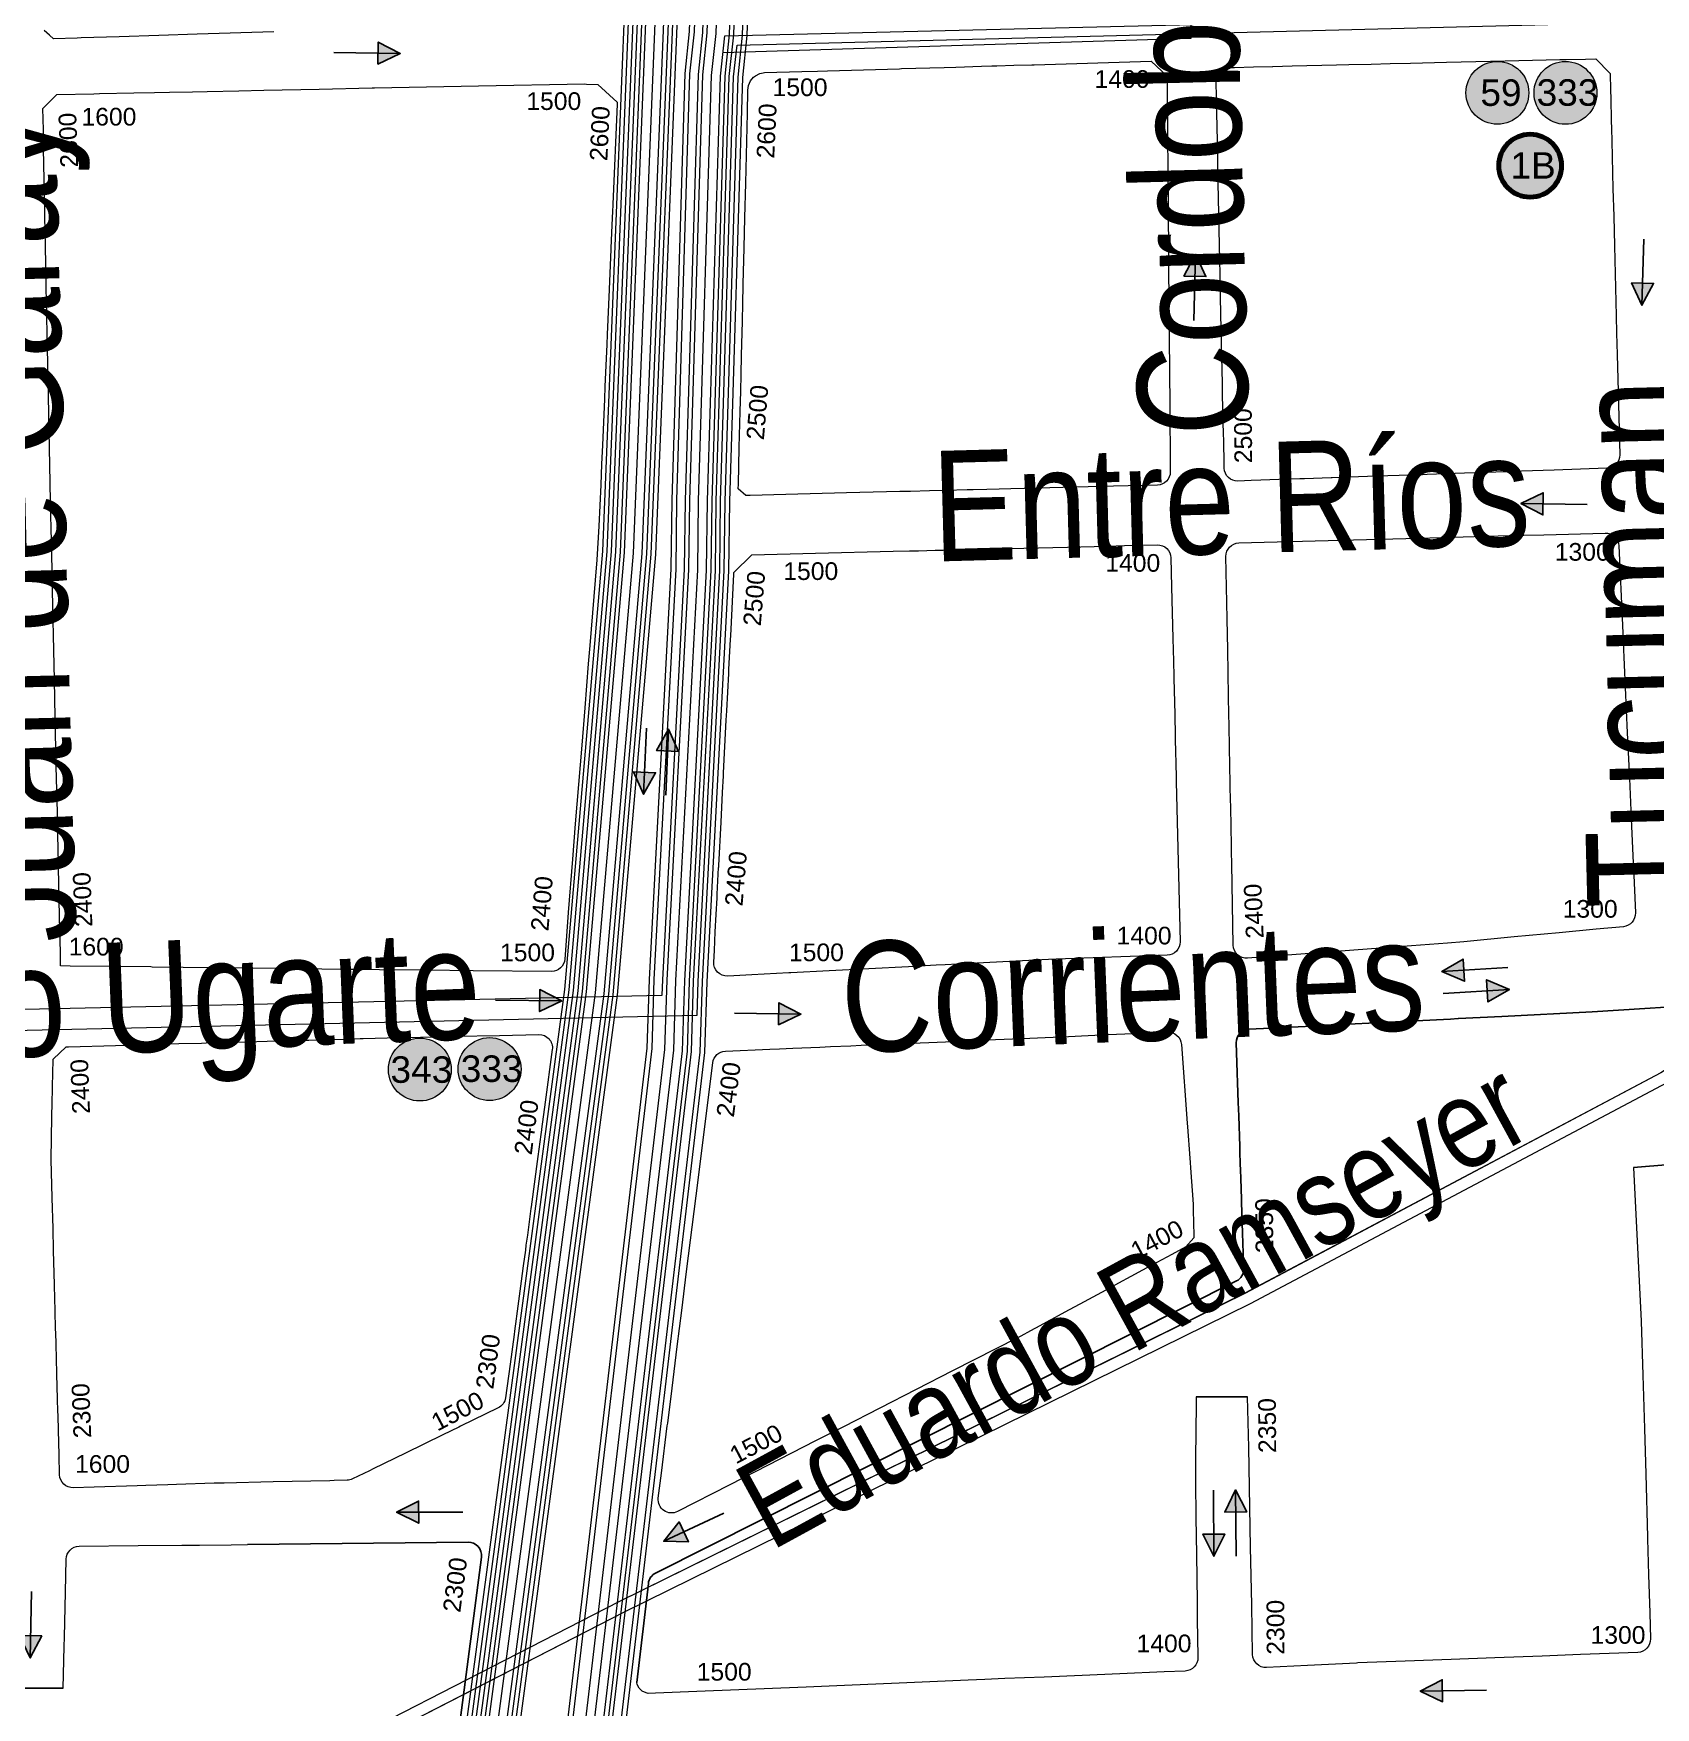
# Model space of a CAD drawing. Header units: millimetres. Extents: x 11558 to 23675, y 49449 to 61482.
# Drawn here: x 19668.2 to 20035.2, y 56258.7 to 56637.5 of the extents above; entities that cross this region are included whole.
import ezdxf

# ---------------------------------------------------------------- set-up
doc = ezdxf.new("R2010")
doc.units = ezdxf.units.MM
for name, color, linetype in [('0. plano base - nombres calles', 22, 'Continuous'), ('0. Plano Base - PLANO', 254, 'Continuous'), ('0. Plano base - sentido calles', 253, 'Continuous'), ('0. vias del tren', 252, 'VÍAS'), ('7. puesta en valor CC la lucila', 212, 'Continuous'), ('Linea 343 IDA', 55, 'Continuous'), ('Linea 343 REGRESO', 125, 'Continuous'), ('numeración', 7, 'Continuous')]:
    doc.layers.add(name, color=color, linetype=linetype)
for name, color, linetype, true_color in [('Linea 152 IDA', 7, 'Continuous', 0x070721), ('Linea 152 REGRESO', 7, 'Continuous', 0xff0a0a), ('Linea 175', 7, 'Continuous', 0x1090da), ('Linea 19 Estación Carapachay', 7, 'Continuous', 0xa80000), ('Linea 19 Plaza Miserere', 7, 'Continuous', 0x575757), ('Linea 203 IDA', 7, 'Continuous', 0xc2c200), ('Linea 203 REGRESO', 7, 'Continuous', 0x9e7700), ('Linea 21 IDA Ramal G', 7, 'Continuous', 0x001861), ('Linea 21 REGRO Ramal G', 7, 'Continuous', 0x0a47ff), ('Linea 314 IDA', 7, 'Continuous', 0x141414), ('Linea 314 REGRESO', 7, 'Continuous', 0xe00000), ('Linea 365 IDA', 7, 'Continuous', 0xdb6e00), ('Linea 365 REGRESO', 7, 'Continuous', 0xcc3300), ('Linea 59 Por Barrio Golf IDA', 7, 'Continuous', 0x007038), ('Linea 59 Por Barrio Golf VUELTA', 7, 'Continuous', 0xffd147), ('Linea 59 Por la Lucila IDA', 7, 'Continuous', 0x007038), ('Linea 60 Constitución-barramcas x Fleming IDA', 7, 'Continuous', 0x660000), ('Linea 60 Constitución-barrancas x Fleming VUELTA', 7, 'Continuous', 0xbcab76), ('Linea 707 - ex333', 7, 'Continuous', 0xad002b), ('Linea 707 - ex333 -', 7, 'Continuous', 0x616161), ('Linea 71 IDA', 7, 'Continuous', 0xff2424), ('Linea 71 REGRESO', 7, 'Continuous', 0x2e62ff)]:
    doc.layers.add(name, color=color, linetype=linetype, true_color=true_color)
doc.layers.get('7. puesta en valor CC la lucila').off()
doc.styles.get("Standard").update_dxf_attribs({"font": 'arial.ttf'})
doc.linetypes.add('VÍAS', pattern='A,0.15,[130,ltypeshp.shx,S=0.25,R=0,X=0,Y=0],0.15', length=0.3)

# ---------------------------------------------------------------- blocks, each defined once
blk = doc.blocks.new('MANZANAS')
at = {"layer": '0. Plano Base - PLANO', "color": 0, "linetype": 'VÍAS', "lineweight": 5, "ltscale": 4}
for points in [[(5639106.57, 6180782.08), (5639050.37, 6180665.87), (5638995.35, 6180553.22), (5638974.03, 6180508.44), (5638934.8, 6180437.64), (5638874.29, 6180350), (5638780.83, 6180222.78), (5638607.43, 6179978.68), (5638535.41, 6179877.43), (5638521.01, 6179852.54), (5638443.65, 6179752.06)], [(5639108.92, 6180780.86), (5639052.75, 6180664.71), (5638997.73, 6180552.07), (5638976.38, 6180507.23), (5638937.05, 6180436.25), (5638876.45, 6180348.47), (5638782.97, 6180221.24), (5638609.59, 6179977.14), (5638537.64, 6179876), (5638523.21, 6179851.07), (5638445.8, 6179750.53)]]:
    blk.add_lwpolyline(points, dxfattribs=at)
at = {"layer": '0. Plano Base - PLANO', "color": 0, "linetype": 'Continuous', "lineweight": 5}
for points in [[(5638790.8, 6180513.84), (5638788.18, 6180512.37, -0.418219), (5638784.07, 6180513.54), (5638783.3, 6180514.95), (5638781.45, 6180518.34), (5638779.98, 6180521.03), (5638779.44, 6180522.02), (5638775.95, 6180528.4), (5638774.89, 6180530.34), (5638769.04, 6180541.05), (5638765.52, 6180547.49), (5638765.03, 6180548.38), (5638764.44, 6180549.48), (5638761.53, 6180554.79), (5638753.11, 6180570.21), (5638750.24, 6180575.47), (5638748.53, 6180578.59), (5638747.11, 6180581.2), (5638745.49, 6180584.15), (5638742.15, 6180590.26), (5638743.26, 6180594.47), (5638744.37, 6180595.08), (5638748.08, 6180597.12), (5638751.88, 6180599.21), (5638751.91, 6180599.23), (5638755.76, 6180601.35), (5638764.59, 6180606.2), (5638767.02, 6180607.54), (5638771.47, 6180609.99), (5638775.18, 6180612.03), (5638779.27, 6180614.28), (5638786.39, 6180618.2), (5638798, 6180624.59), (5638808.83, 6180630.55), (5638809.3, 6180630.8), (5638810.13, 6180631.27), (5638813.91, 6180633.34), (5638815.98, 6180634.48), (5638816.37, 6180634.35), (5638819.91, 6180633.19), (5638820.37, 6180633.04), (5638822.2, 6180629.72), (5638823.12, 6180628.05), (5638825.53, 6180623.69), (5638826.44, 6180622.05), (5638827.75, 6180619.66), (5638833.01, 6180610.13), (5638835.99, 6180604.74), (5638839.24, 6180598.84), (5638846.88, 6180585.01), (5638848.78, 6180581.56), (5638851.13, 6180577.31), (5638853.82, 6180572.45), (5638862.08, 6180557.48, -0.411471), (5638860.93, 6180553.42), (5638850.52, 6180547.54), (5638844.1, 6180543.92), (5638843.07, 6180543.34), (5638832.83, 6180537.56), (5638825.52, 6180533.44), (5638824.54, 6180532.88), (5638822.25, 6180531.59), (5638815.46, 6180527.76), (5638806.76, 6180522.85), (5638806.57, 6180522.74), (5638801.33, 6180519.78), (5638800.4, 6180519.26), (5638798.62, 6180518.26), (5638798.21, 6180518.03), (5638796.23, 6180516.91), (5638792.72, 6180514.93)], [(5638691.74, 6180458.6), (5638690.87, 6180458.12), (5638688.71, 6180458.66), (5638688.21, 6180459.67), (5638684.59, 6180467.08), (5638682.2, 6180471.95), (5638681.01, 6180474.4), (5638678.99, 6180478.52), (5638677.31, 6180481.95), (5638675.44, 6180485.76), (5638672, 6180492.79), (5638670.23, 6180496.42), (5638668.45, 6180500.04), (5638668.32, 6180500.32), (5638664.7, 6180507.7), (5638661.72, 6180513.8), (5638658.29, 6180520.82), (5638651.33, 6180535.03), (5638651.13, 6180535.45), (5638649.24, 6180539.29), (5638649.03, 6180539.73), (5638648.66, 6180540.76), (5638648.58, 6180541.86), (5638648.81, 6180542.93), (5638649.04, 6180543.43), (5638649.68, 6180544.31), (5638650.27, 6180544.77), (5638650.54, 6180544.99), (5638657.95, 6180549.09), (5638661.01, 6180550.79), (5638663.02, 6180551.92), (5638677.26, 6180559.87), (5638677.64, 6180560.08), (5638686.04, 6180564.77), (5638688.38, 6180566.07), (5638693.44, 6180568.9), (5638695.46, 6180570.03), (5638695.92, 6180570.28), (5638696.46, 6180570.59), (5638699.84, 6180572.47), (5638703.39, 6180574.45), (5638703.81, 6180574.69), (5638726.94, 6180587.6), (5638731.71, 6180586.27), (5638737.81, 6180574.76), (5638741.85, 6180567.14), (5638744.9, 6180561.38), (5638745.65, 6180559.96), (5638745.99, 6180559.33), (5638750.4, 6180551.01), (5638752.55, 6180546.95), (5638755, 6180542.33), (5638759.25, 6180534.32), (5638759.41, 6180534.02), (5638762.98, 6180527.28), (5638763.71, 6180525.9), (5638765.86, 6180521.84), (5638766.58, 6180520.48), (5638767.31, 6180519.11), (5638767.81, 6180518.17), (5638769.01, 6180515.91), (5638770.65, 6180512.81), (5638773.63, 6180507.18, -0.409243), (5638772.43, 6180503.15), (5638763.73, 6180498.34), (5638753.69, 6180492.8), (5638746.03, 6180488.57), (5638743.41, 6180487.12), (5638741.11, 6180485.85), (5638738.64, 6180484.49), (5638735.97, 6180483.01), (5638734.72, 6180482.33), (5638730.62, 6180480.06), (5638727.31, 6180478.23), (5638723.53, 6180476.15), (5638722.07, 6180475.34), (5638721.65, 6180475.11), (5638721.39, 6180474.97), (5638710.83, 6180469.14), (5638698.82, 6180462.51)], [(5638835.67, 6180418.68), (5638826.88, 6180434.84), (5638825.56, 6180437.27), (5638825.33, 6180437.71), (5638824.92, 6180438.45), (5638820.75, 6180446.12), (5638819.87, 6180447.73), (5638818.58, 6180450.1), (5638815.83, 6180455.16), (5638814.7, 6180457.25), (5638814.38, 6180457.83), (5638811.84, 6180462.5), (5638810.74, 6180464.52), (5638808.75, 6180468.18), (5638803.7, 6180477.47), (5638800.43, 6180483.49), (5638798.61, 6180486.82), (5638793.64, 6180495.97, -0.411844), (5638794.82, 6180500.03), (5638817.53, 6180512.62), (5638830.45, 6180519.78), (5638843.56, 6180527.05), (5638851.25, 6180531.31), (5638855.2, 6180533.5), (5638867.36, 6180540.24, -0.408991), (5638871.41, 6180539.12), (5638880.42, 6180523.53), (5638882.33, 6180520.23), (5638887.46, 6180511.34), (5638892.6, 6180502.46), (5638897.8, 6180493.46), (5638903.23, 6180484.07), (5638907.36, 6180476.92), (5638907.9, 6180475.98), (5638913.02, 6180467.13, -0.399835), (5638912.05, 6180463.1), (5638906.86, 6180459.75), (5638899.78, 6180455.18), (5638891.17, 6180449.62), (5638881.58, 6180443.42), (5638878.41, 6180441.46), (5638871.5, 6180437.17), (5638839.89, 6180417.56, -0.43105)], [(5638604.33, 6180293.19), (5638602.41, 6180292.21), (5638601.6, 6180293.69), (5638600.9, 6180294.97), (5638598.56, 6180299.25), (5638593.66, 6180308.19), (5638589.45, 6180315.9), (5638588.47, 6180317.69), (5638586.05, 6180322.11), (5638584.13, 6180325.62), (5638583.32, 6180327.1), (5638583.14, 6180327.43), (5638582.24, 6180329.07), (5638575.4, 6180341.57), (5638571.31, 6180349.05), (5638560.02, 6180369.68), (5638559.62, 6180370.41), (5638557.58, 6180374.14), (5638554.88, 6180379.07), (5638551.99, 6180384.36), (5638549.91, 6180388.16), (5638542.36, 6180401.96), (5638535.28, 6180414.9), (5638533.74, 6180417.74), (5638530.02, 6180424.59), (5638529.01, 6180426.44), (5638524.02, 6180435.62), (5638523.94, 6180435.77), (5638522.93, 6180437.63), (5638518.51, 6180445.76), (5638517.12, 6180448.33), (5638513.73, 6180454.57), (5638512.34, 6180457.13), (5638512.22, 6180457.36), (5638512.2, 6180457.39), (5638511.72, 6180458.29), (5638509.41, 6180462.54), (5638510.72, 6180466.77), (5638518.08, 6180470.79), (5638519.24, 6180471.42), (5638526.01, 6180475.11), (5638530.14, 6180477.37), (5638533.11, 6180478.99), (5638537.68, 6180481.49), (5638540.6, 6180483.08), (5638546.91, 6180486.53), (5638551.87, 6180489.24), (5638562.84, 6180495.23), (5638573.36, 6180500.98), (5638573.81, 6180501.23), (5638594.48, 6180512.47), (5638615.63, 6180523.96), (5638616, 6180524.13), (5638618.32, 6180525.2), (5638624.06, 6180523.72), (5638624.25, 6180523.32), (5638633.79, 6180502.76), (5638633.88, 6180502.57), (5638634.47, 6180501.3), (5638635.8, 6180498.44), (5638637.99, 6180493.75), (5638638.09, 6180493.54), (5638641.97, 6180485.22), (5638646.28, 6180475.98), (5638647.23, 6180473.95), (5638651.26, 6180465.3), (5638652.47, 6180462.7), (5638656.86, 6180453.3), (5638658.69, 6180449.37), (5638660.67, 6180445.13), (5638664.61, 6180436.67), (5638667.66, 6180429.7), (5638669.46, 6180425.41), (5638675.22, 6180411.73), (5638676.82, 6180407.92), (5638680.69, 6180398.73), (5638684, 6180390.86), (5638690.92, 6180374.41), (5638694.02, 6180367.03), (5638698.72, 6180355.87), (5638702.11, 6180348.02), (5638702.91, 6180346.17, -0.39577), (5638701.52, 6180342.31), (5638685.74, 6180334.27), (5638676.22, 6180329.46), (5638666.82, 6180324.72), (5638663.15, 6180322.87), (5638660.35, 6180321.45), (5638655.16, 6180318.84), (5638645.86, 6180314.14), (5638636.42, 6180309.38), (5638633.64, 6180307.98), (5638627.18, 6180304.72), (5638620.92, 6180301.56), (5638620.64, 6180301.42), (5638614.4, 6180298.27)], [(5638823.46, 6180409.77), (5638801.55, 6180397.4), (5638800.06, 6180396.53), (5638786.03, 6180388.3), (5638782.28, 6180386.1), (5638779.89, 6180384.7), (5638778.11, 6180383.66), (5638772.73, 6180380.5), (5638757.18, 6180371.39), (5638749.69, 6180366.99), (5638749.3, 6180366.77), (5638742.11, 6180362.55), (5638737.37, 6180359.77, -0.444749), (5638733.12, 6180361.11), (5638732.04, 6180363.49), (5638730.27, 6180367.37), (5638728.66, 6180370.91), (5638727.09, 6180374.35), (5638726.96, 6180374.64), (5638726.75, 6180375.1), (5638725.5, 6180377.84), (5638724.25, 6180380.59), (5638724.21, 6180380.69), (5638724.13, 6180380.85), (5638724.07, 6180381), (5638719.97, 6180389.99), (5638717.21, 6180396.05), (5638715.65, 6180399.49), (5638715.34, 6180400.16), (5638710.41, 6180410.99), (5638709.53, 6180412.92), (5638706.04, 6180420.6), (5638705.65, 6180421.45), (5638705.07, 6180422.71), (5638702.85, 6180427.6), (5638702.5, 6180428.36), (5638696.69, 6180441.13), (5638696.56, 6180441.41), (5638698.3, 6180446.86), (5638710.93, 6180453.82), (5638726.29, 6180462.29), (5638729.51, 6180464.07), (5638729.83, 6180464.24), (5638731.29, 6180465.05), (5638734.65, 6180466.9), (5638736.2, 6180467.75), (5638737.08, 6180468.24), (5638737.18, 6180468.3), (5638742.97, 6180471.49), (5638747.2, 6180473.82), (5638748.85, 6180474.73), (5638749.52, 6180475.1), (5638752.21, 6180476.58), (5638760.82, 6180481.33), (5638768.75, 6180485.7), (5638772.17, 6180487.58), (5638778.66, 6180491.16, -0.414487), (5638782.74, 6180489.98), (5638782.76, 6180489.95), (5638785.91, 6180484.22), (5638791.55, 6180473.96), (5638794, 6180469.5), (5638795.68, 6180466.44), (5638795.9, 6180466.05), (5638799.8, 6180458.96), (5638799.92, 6180458.74), (5638804.35, 6180450.69), (5638804.72, 6180450.02), (5638807.13, 6180445.63), (5638824.62, 6180413.83, -0.410937)], [(5638744.74, 6180344.44), (5638753.47, 6180349.46), (5638755.39, 6180350.57), (5638757.98, 6180352.06), (5638763.27, 6180355.1), (5638765.36, 6180356.31), (5638769.39, 6180358.62), (5638771.42, 6180359.79), (5638779.74, 6180364.58), (5638787.92, 6180369.29), (5638796.03, 6180373.96), (5638804.52, 6180378.84), (5638812.1, 6180383.21), (5638819.82, 6180387.65), (5638831.54, 6180394.4, -0.405525), (5638835.59, 6180393.37), (5638844.96, 6180378.16), (5638845.42, 6180377.41), (5638849.12, 6180371.4), (5638849.65, 6180370.55), (5638850.3, 6180369.49), (5638854.58, 6180362.53), (5638855.27, 6180361.28), (5638858, 6180356.31), (5638858.25, 6180355.84), (5638857.59, 6180353.18), (5638855.56, 6180350.19), (5638853.41, 6180347.02), (5638851.32, 6180343.93), (5638849.64, 6180341.46), (5638847.87, 6180338.84), (5638846.68, 6180337.09), (5638842.91, 6180331.53), (5638840.14, 6180327.45), (5638838.19, 6180324.57), (5638837.93, 6180324.18), (5638836.54, 6180322.13), (5638835.16, 6180320.1), (5638833.78, 6180318.07), (5638833.3, 6180317.37), (5638823.73, 6180303.94), (5638807.63, 6180281.35), (5638803.52, 6180275.59), (5638796.42, 6180265.63), (5638790.86, 6180257.84), (5638783.15, 6180247.02, -0.601985), (5638777.9, 6180247.72), (5638775.93, 6180253.04), (5638772.19, 6180263.14), (5638771.98, 6180263.71), (5638769.18, 6180271.25), (5638765.89, 6180280.12), (5638763.05, 6180287.8), (5638759.94, 6180296.19), (5638753.97, 6180312.32), (5638743.42, 6180340.79, -0.365957)], [(5638709.83, 6180326.71), (5638713.91, 6180315.38), (5638715.98, 6180309.62), (5638716.05, 6180309.43), (5638716.41, 6180308.43), (5638718.11, 6180303.71), (5638721.99, 6180292.95), (5638722.12, 6180292.58), (5638724.18, 6180286.87), (5638724.96, 6180284.68), (5638725.35, 6180283.62), (5638726.56, 6180280.26), (5638727.75, 6180276.95), (5638728.14, 6180275.87), (5638730.45, 6180269.45), (5638730.67, 6180268.84), (5638731.6, 6180266.25), (5638731.86, 6180265.54), (5638734.15, 6180259.17), (5638736.76, 6180251.93, -0.250812), (5638736.35, 6180249.13), (5638730.69, 6180241.49), (5638730.47, 6180241.19), (5638728.08, 6180237.95), (5638722.48, 6180230.39), (5638717.61, 6180223.82), (5638717.05, 6180223.06), (5638714.54, 6180219.67, -0.108466), (5638713.57, 6180218.82), (5638711.03, 6180217.43), (5638710.12, 6180216.93), (5638698.92, 6180210.79), (5638689.19, 6180205.46), (5638688, 6180204.81), (5638687.22, 6180204.38), (5638679.75, 6180200.2), (5638678.06, 6180199.25), (5638673.68, 6180196.79), (5638672.01, 6180195.85), (5638663.52, 6180191.09), (5638659.38, 6180188.77, -0.415744), (5638655.29, 6180189.93), (5638653.09, 6180193.91), (5638650.39, 6180198.78), (5638648.8, 6180201.64), (5638648.28, 6180202.59), (5638647.02, 6180204.86), (5638645.51, 6180207.58), (5638644.31, 6180209.76), (5638643.91, 6180210.48), (5638642.82, 6180212.44), (5638640.69, 6180216.29), (5638639.11, 6180219.13), (5638635.77, 6180225.16), (5638634.67, 6180227.14), (5638634.43, 6180227.57), (5638630.68, 6180234.35), (5638628.25, 6180238.74), (5638624.89, 6180244.79), (5638620.7, 6180252.37), (5638616.37, 6180261.08), (5638616.26, 6180261.31), (5638615.1, 6180263.64), (5638611.89, 6180270.13), (5638610.8, 6180272.33), (5638610.6, 6180272.72), (5638611.95, 6180276.57), (5638612.4, 6180276.82), (5638621.71, 6180281.99), (5638624.51, 6180283.54), (5638624.91, 6180283.77), (5638631.57, 6180287.46), (5638632.58, 6180288.02), (5638634.23, 6180288.94), (5638638.7, 6180291.42), (5638639.66, 6180291.96), (5638647.6, 6180296.37), (5638657.82, 6180302.04), (5638658.85, 6180302.61), (5638659.95, 6180303.22), (5638667.39, 6180307.35), (5638670.1, 6180308.85), (5638670.74, 6180309.21), (5638675.44, 6180311.82), (5638679.52, 6180314.07), (5638684.59, 6180316.85), (5638684.62, 6180316.86), (5638688.7, 6180319.1), (5638688.81, 6180319.16), (5638697.78, 6180324.07), (5638705.56, 6180328.33, -0.460379)]]:
    blk.add_lwpolyline(points, format="xyb", close=True, dxfattribs=at)
blk.add_lwpolyline([(5638547.74, 6180501.98), (5638532.61, 6180493.5), (5638525.04, 6180489.26), (5638517.23, 6180484.89), (5638509.71, 6180480.67), (5638508.96, 6180480.26), (5638504.26, 6180477.63), (5638503.05, 6180477.94), (5638501.53, 6180478.33)], dxfattribs=at)
at = {"layer": '0. Plano Base - PLANO', "color": 0}
for points in [[(5638939.22, 6180457.51), (5638914.68, 6180442.72), (5638897, 6180432.38), (5638888.51, 6180427.42), (5638888.48, 6180427.4), (5638886.97, 6180426.51), (5638880.2, 6180422.55), (5638873.63, 6180418.71), (5638865.72, 6180414.08), (5638858.59, 6180409.91), (5638851.86, 6180405.97), (5638847.56, 6180403.45, 0.409115), (5638846.46, 6180399.4), (5638847.52, 6180397.51), (5638849.79, 6180393.46), (5638850.9, 6180391.49), (5638853.06, 6180387.65), (5638854.55, 6180385), (5638857.94, 6180378.95), (5638858.5, 6180377.97), (5638859.89, 6180375.49), (5638859.92, 6180375.43), (5638860.53, 6180374.34), (5638861.49, 6180372.64), (5638863.81, 6180368.52), (5638864.08, 6180368.03), (5638865.32, 6180365.82), (5638867.55, 6180361.87), (5638869.77, 6180357.91), (5638871.5, 6180354.83, -0.292328), (5638871.32, 6180351.6), (5638785.17, 6180232.38, 0.25238), (5638784.8, 6180229.56), (5638792.81, 6180208.48)], [(5638700.29, 6180195.55), (5638744.31, 6180219.02, -0.456047), (5638748.54, 6180217.4), (5638770.86, 6180156.13)]]:
    blk.add_lwpolyline(points, format="xyb", dxfattribs=at)
for points in [[(5638939.19, 6180415.81), (5638952.41, 6180424.13)], [(5638875.3, 6180324.14), (5638885.64, 6180329.51)], [(5638678.28, 6180147.47), (5638666.05, 6180141.12)]]:
    blk.add_lwpolyline(points, dxfattribs=at)
at = {"layer": '0. Plano Base - PLANO', "color": 0, "linetype": 'Continuous', "lineweight": 5}
for points in [[(5638939.19, 6180415.81), (5638956.8, 6180385.75), (5638962.72, 6180375.1), (5638968.62, 6180364.5), (5638973.63, 6180355.52), (5638980.53, 6180343.15), (5638980.76, 6180342.73), (5638984.74, 6180335.59), (5638988.92, 6180328.07, 0.000012), (5638988.92, 6180328.07), (5638991.77, 6180322.96, -0.411688), (5638990.63, 6180318.89), (5638979.39, 6180312.5), (5638971.81, 6180308.19), (5638962.51, 6180302.91), (5638953.9, 6180298.02), (5638944.88, 6180292.89), (5638935.51, 6180287.57), (5638935.28, 6180287.43), (5638925.72, 6180281.84), (5638917.68, 6180277.13, -0.423469), (5638913.53, 6180278.29), (5638908.2, 6180288.1), (5638906.57, 6180291.08), (5638901.91, 6180299.65), (5638891.15, 6180319.45), (5638885.64, 6180329.51)], [(5638875.3, 6180324.14), (5638879.56, 6180315.76), (5638880.92, 6180313.08), (5638881.6, 6180311.74), (5638882.08, 6180310.8), (5638882.97, 6180309.05), (5638883.61, 6180307.79), (5638885.49, 6180304.29), (5638885.56, 6180304.16), (5638886.28, 6180302.83), (5638886.37, 6180302.66), (5638887.41, 6180300.72), (5638887.87, 6180299.88), (5638891.83, 6180292.5), (5638896.91, 6180283.06), (5638898.76, 6180279.6), (5638902.79, 6180272.1), (5638902.87, 6180271.97, -0.405563), (5638901.72, 6180267.95), (5638897.58, 6180265.56), (5638888.91, 6180260.56), (5638881.53, 6180256.31), (5638874.03, 6180251.99), (5638866.32, 6180247.61), (5638862.38, 6180245.35), (5638859.12, 6180243.48), (5638851.6, 6180239.17), (5638844.03, 6180234.82), (5638836.34, 6180230.4), (5638827.28, 6180225.2), (5638805.84, 6180212.89), (5638797.73, 6180208.24), (5638796.24, 6180207.46), (5638795.78, 6180207.33), (5638794.82, 6180207.3), (5638793.9, 6180207.57), (5638793.1, 6180208.1), (5638792.81, 6180208.48)], [(5638678.28, 6180147.47), (5638674.11, 6180155.95), (5638673.18, 6180157.84), (5638668.67, 6180167.01), (5638665.39, 6180173.67, -0.404876), (5638666.68, 6180177.64), (5638678.44, 6180183.91), (5638687.16, 6180188.55), (5638687.23, 6180188.58), (5638690.67, 6180190.41), (5638696.99, 6180193.79), (5638700.29, 6180195.55)]]:
    blk.add_lwpolyline(points, format="xyb", dxfattribs=at)
blk = doc.blocks.new('59 ida')
at = {"layer": 'Linea 59 Por la Lucila IDA', "lineweight": 211, "true_color": 0xededed}
h = blk.add_hatch(color=7, dxfattribs=at)
h.dxf.hatch_style = 1
edge = h.paths.add_edge_path()
edge.add_arc((0, 0), 7.11, 0, 360)
at = {"layer": 'Linea 59 Por la Lucila IDA', "lineweight": 9}
blk.add_circle((0, 0), 7.11, dxfattribs=at)
at = {"layer": 'Linea 59 Por la Lucila IDA', "lineweight": 15, "insert": (-3.84, 3.05), "char_height": 6, "attachment_point": 1}
blk.add_mtext_dynamic_manual_height_columns('59', width=16.4579, gutter_width=12.5, heights=[0], dxfattribs=at)
blk = doc.blocks.new('343 vuelta')
at = {"layer": 'Linea 343 REGRESO', "lineweight": 211, "true_color": 0xededed}
h = blk.add_hatch(color=7, dxfattribs=at)
h.dxf.hatch_style = 1
edge = h.paths.add_edge_path()
edge.add_arc((0, 0), 7.11, 0, 360)
at = {"layer": 'Linea 343 REGRESO', "lineweight": 9}
blk.add_circle((0, 0), 7.11, dxfattribs=at)
at = {"layer": 'Linea 343 REGRESO', "lineweight": 211, "insert": (-6.65, 3), "char_height": 6, "attachment_point": 1}
blk.add_mtext_dynamic_manual_height_columns('343', width=15.8095, gutter_width=12.5, heights=[0], dxfattribs=at)
blk = doc.blocks.new('333')
at = {"layer": 'Linea 707 - ex333 -', "lineweight": 211, "true_color": 0xededed}
h = blk.add_hatch(color=7, dxfattribs=at)
h.dxf.hatch_style = 1
edge = h.paths.add_edge_path()
edge.add_arc((0, 0), 7.11, 0, 360)
at = {"layer": 'Linea 707 - ex333 -', "lineweight": 9}
blk.add_circle((0, 0), 7.11, dxfattribs=at)
at = {"layer": 'Linea 707 - ex333 -', "lineweight": 211, "insert": (-6.52, 3.09), "char_height": 6, "attachment_point": 1}
blk.add_mtext_dynamic_manual_height_columns('333', width=8.9102, gutter_width=12.5, heights=[0], dxfattribs=at)

msp = doc.modelspace()

# ---------------------------------------------------------------- hatches: boundary and pattern name
at = {"layer": '0. Plano base - sentido calles', "linetype": 'Continuous', "lineweight": 25, "ltscale": 2, "true_color": 0x1a1a1a}
h = msp.add_hatch(color=250, dxfattribs=at)
h.dxf.hatch_style = 1
h.paths.add_polyline_path([(19751.18, 56632.98), (19746.21, 56635.54), (19746.18, 56633.04)])
h.paths.add_polyline_path([(19751.18, 56632.98), (19746.18, 56633.04), (19746.14, 56630.54)])
h = msp.add_hatch(color=250, dxfattribs=at)
h.dxf.hatch_style = 1
h.paths.add_polyline_path([(19931.1, 56587.54), (19928.48, 56582.6), (19930.98, 56582.54)])
h.paths.add_polyline_path([(19931.1, 56587.54), (19930.98, 56582.54), (19933.48, 56582.48)])
h = msp.add_hatch(color=250, dxfattribs=at)
h.dxf.hatch_style = 1
h.paths.add_polyline_path([(20032.12, 56575.98), (20034.75, 56580.92), (20032.25, 56580.98)])
h.paths.add_polyline_path([(20032.12, 56575.98), (20032.25, 56580.98), (20029.75, 56581.04)])
h = msp.add_hatch(color=250, dxfattribs=at)
h.dxf.hatch_style = 1
h.paths.add_polyline_path([(20004.74, 56531.12), (20009.71, 56528.56), (20009.74, 56531.06)])
h.paths.add_polyline_path([(20004.74, 56531.12), (20009.74, 56531.06), (20009.78, 56533.56)])
h = msp.add_hatch(color=250, dxfattribs=at)
h.dxf.hatch_style = 1
h.paths.add_polyline_path([(19811.89, 56480.11), (19809.18, 56475.23), (19811.68, 56475.12)])
h.paths.add_polyline_path([(19811.89, 56480.11), (19811.68, 56475.12), (19814.17, 56475.01)])
h = msp.add_hatch(color=250, dxfattribs=at)
h.dxf.hatch_style = 1
h.paths.add_polyline_path([(19806.25, 56465.34), (19808.96, 56470.23), (19806.47, 56470.34)])
h.paths.add_polyline_path([(19806.25, 56465.34), (19806.47, 56470.34), (19803.97, 56470.44)])
h = msp.add_hatch(color=250, dxfattribs=at)
h.dxf.hatch_style = 1
h.paths.add_polyline_path([(19986.83, 56425.24), (19991.97, 56423.05), (19991.82, 56425.55)])
h.paths.add_polyline_path([(19986.83, 56425.24), (19991.82, 56425.55), (19991.66, 56428.05)])
h = msp.add_hatch(color=250, dxfattribs=at)
h.dxf.hatch_style = 1
h.paths.add_polyline_path([(20002.11, 56421.18), (19996.97, 56423.37), (19997.12, 56420.87)])
h.paths.add_polyline_path([(20002.11, 56421.18), (19997.12, 56420.87), (19997.28, 56418.38)])
h = msp.add_hatch(color=250, dxfattribs=at)
h.dxf.hatch_style = 1
h.paths.add_polyline_path([(19787.73, 56418.59), (19782.76, 56421.16), (19782.73, 56418.66)])
h.paths.add_polyline_path([(19787.73, 56418.59), (19782.73, 56418.66), (19782.7, 56416.16)])
h = msp.add_hatch(color=250, dxfattribs=at)
h.dxf.hatch_style = 1
h.paths.add_polyline_path([(19841.83, 56415.63), (19836.86, 56418.19), (19836.83, 56415.69)])
h.paths.add_polyline_path([(19841.83, 56415.63), (19836.83, 56415.69), (19836.8, 56413.19)])
h = msp.add_hatch(color=250, dxfattribs=at)
h.dxf.hatch_style = 1
h.paths.add_polyline_path([(19940.18, 56307.96), (19937.71, 56302.94), (19940.21, 56302.96)])
h.paths.add_polyline_path([(19940.18, 56307.96), (19940.21, 56302.96), (19942.71, 56302.98)])
h = msp.add_hatch(color=250, dxfattribs=at)
h.dxf.hatch_style = 1
h.paths.add_polyline_path([(19750.35, 56302.9), (19755.36, 56300.41), (19755.35, 56302.91)])
h.paths.add_polyline_path([(19750.35, 56302.9), (19755.35, 56302.91), (19755.35, 56305.41)])
h = msp.add_hatch(color=250, dxfattribs=at)
h.dxf.hatch_style = 1
h.paths.add_polyline_path([(19810.79, 56296.35), (19816.38, 56296.2), (19815.32, 56298.46)])
h.paths.add_polyline_path([(19810.79, 56296.35), (19815.32, 56298.46), (19814.27, 56300.73)])
h = msp.add_hatch(color=250, dxfattribs=at)
h.dxf.hatch_style = 1
h.paths.add_polyline_path([(19935.28, 56292.93), (19937.75, 56297.94), (19935.25, 56297.93)])
h.paths.add_polyline_path([(19935.28, 56292.93), (19935.25, 56297.93), (19932.75, 56297.91)])
h = msp.add_hatch(color=250, dxfattribs=at)
h.dxf.hatch_style = 1
h.paths.add_polyline_path([(19667.48, 56269.96), (19670.08, 56274.91), (19667.58, 56274.96)])
h.paths.add_polyline_path([(19667.48, 56269.96), (19667.58, 56274.96), (19665.08, 56275.01)])
h = msp.add_hatch(color=250, dxfattribs=at)
h.dxf.hatch_style = 1
h.paths.add_polyline_path([(19981.96, 56262.45), (19986.99, 56260.01), (19986.96, 56262.51)])
h.paths.add_polyline_path([(19981.96, 56262.45), (19986.96, 56262.51), (19986.93, 56265.01)])
at = {"layer": 'Linea 175', "lineweight": 211, "true_color": 0xededed}
h = msp.add_hatch(color=7, dxfattribs=at)
h.dxf.hatch_style = 1
edge = h.paths.add_edge_path()
edge.add_arc((20006.82, 56607.56), 7.11, 0, 360)

# ---------------------------------------------------------------- linework, layer by layer
at = {"layer": '0. Plano base - sentido calles', "color": 250, "linetype": 'Continuous', "lineweight": 25, "ltscale": 2, "true_color": 0x1a1a1a}
for points in [[(19736.18, 56633.17), (19751.18, 56632.98), (19746.14, 56630.54), (19746.21, 56635.54), (19751.18, 56632.98)], [(20032.5, 56590.97), (20032.12, 56575.98), (20029.75, 56581.04), (20034.75, 56580.92), (20032.12, 56575.98)], [(19930.73, 56572.54), (19931.1, 56587.54), (19933.48, 56582.48), (19928.48, 56582.6), (19931.1, 56587.54)], [(20019.74, 56530.93), (20004.74, 56531.12), (20009.78, 56533.56), (20009.71, 56528.56), (20004.74, 56531.12)], [(19806.89, 56480.33), (19806.25, 56465.34), (19803.97, 56470.44), (19808.96, 56470.23), (19806.25, 56465.34)], [(19811.25, 56465.13), (19811.89, 56480.11), (19814.17, 56475.01), (19809.18, 56475.23), (19811.89, 56480.11)], [(20001.8, 56426.17), (19986.83, 56425.24), (19991.66, 56428.05), (19991.97, 56423.05), (19986.83, 56425.24)], [(19987.14, 56420.25), (20002.11, 56421.18), (19997.28, 56418.38), (19996.97, 56423.37), (20002.11, 56421.18)], [(19772.73, 56418.78), (19787.73, 56418.59), (19782.7, 56416.16), (19782.76, 56421.16), (19787.73, 56418.59)], [(19826.83, 56415.82), (19841.83, 56415.63), (19836.8, 56413.19), (19836.86, 56418.19), (19841.83, 56415.63)], [(19935.18, 56307.93), (19935.28, 56292.93), (19932.75, 56297.91), (19937.75, 56297.94), (19935.28, 56292.93)], [(19940.28, 56292.96), (19940.18, 56307.96), (19942.71, 56302.98), (19937.71, 56302.94), (19940.18, 56307.96)], [(19765.35, 56302.92), (19750.35, 56302.9), (19755.35, 56305.41), (19755.36, 56300.41), (19750.35, 56302.9)], [(19824.39, 56302.69), (19810.79, 56296.35), (19814.27, 56300.73), (19816.38, 56296.2), (19810.79, 56296.35)], [(19667.77, 56284.96), (19667.48, 56269.96), (19665.08, 56275.01), (19670.08, 56274.91), (19667.48, 56269.96)], [(19996.96, 56262.62), (19981.96, 56262.45), (19986.93, 56265.01), (19986.99, 56260.01), (19981.96, 56262.45)]]:
    msp.add_lwpolyline(points, dxfattribs=at)
at = {"layer": '0. vias del tren', "color": 252, "lineweight": 13, "ltscale": 5}
for points in [[(20347.59, 56628.76), (20244.14, 56551.55), (20143.38, 56476.95), (20103.82, 56447.05), (20036.36, 56402.31), (19942.26, 56352.43), (19800.67, 56282.63), (19534.27, 56145.95), (19423.68, 56089.31), (19399.43, 56073.87), (19284.45, 56020.37)], [(20349.11, 56626.59), (20245.71, 56549.43), (20144.96, 56474.83), (20105.34, 56444.89), (20037.71, 56400.03), (19943.47, 56350.08), (19801.86, 56280.27), (19535.47, 56143.6), (19425, 56087.02), (19400.7, 56071.54), (19285.66, 56018.01)]]:
    msp.add_lwpolyline(points, dxfattribs=at)
at = {"layer": 'Linea 152 IDA', "lineweight": 15}
msp.add_lwpolyline([(18009.26, 57684.42), (19886.73, 57702.15), (19886.56, 57700.15), (19877.14, 57585.32), (19866.49, 57470.49), (19859.13, 57391.32), (19856.06, 57356.45), (19849.4, 57278.26), (19838.11, 57147.53), (19826.07, 57017.25), (19821.87, 56917.3), (19818.58, 56826.66), (19815.79, 56730.07), (19814.13, 56673), (19807.9, 56519.67), (19799.29, 56419.97), (19754.82, 56087.71), (19741.25, 55892.05)], dxfattribs=at)
at = {"layer": 'Linea 152 REGRESO', "lineweight": 15}
msp.add_lwpolyline([(19768.54, 56031.01), (19772.21, 56100.51), (19788.61, 56251.36), (19807.08, 56407.89), (19807.58, 56423.47), (19812.5, 56516.34), (19812.69, 56531.87), (19815.64, 56628.4), (19816.65, 56637.9), (19819.76, 56731.2), (19821.74, 56799.17), (19824.48, 56882.2), (19825.69, 56895.09), (19832.86, 56971.73), (19835.46, 57022.21), (19840.73, 57079.01), (19847.89, 57138.26), (19858.65, 57259.27), (19868.02, 57364.51), (19878.73, 57481.18), (19899.64, 57701.83), (19907.86, 57796.05), (18029.12, 57776.24)], dxfattribs=at)
at = {"layer": 'Linea 175', "lineweight": 211}
msp.add_circle((20006.82, 56607.56), 7.11, dxfattribs=at)
at = {"layer": 'Linea 19 Estación Carapachay', "lineweight": 15}
msp.add_lwpolyline([(19774.53, 56030.65), (19778.2, 56100.03), (19794.57, 56250.69), (19813.07, 56407.44), (19813.57, 56423.22), (19818.5, 56516.14), (19818.69, 56531.75), (19821.63, 56627.99), (19822.64, 56637.48), (19825.76, 56731.01), (19827.73, 56798.98), (19830.47, 56881.82), (19831.67, 56894.53), (19838.85, 56971.3), (19841.44, 57021.78), (19846.7, 57078.37), (19853.85, 57137.64), (19864.63, 57258.74), (19873.95, 57363.46), (18249.52, 57347.67)], dxfattribs=at)
at = {"layer": 'Linea 19 Plaza Miserere', "lineweight": 15}
msp.add_lwpolyline([(16603.31, 57447.28), (17595.39, 57454.36), (18252.54, 57458.84), (18253.7, 57328.56), (18254.48, 57237.05), (18352.94, 57237.32), (18350.11, 57461.39), (19557.69, 57472.87), (19856.73, 57473.61), (19849.17, 57392.22), (19846.1, 57357.31), (19839.43, 57279.11), (19828.15, 57148.42), (19816.09, 57017.92), (19811.87, 56917.69), (19808.59, 56826.99), (19805.79, 56730.36), (19804.14, 56673.35), (19797.92, 56520.3), (19789.35, 56421.07), (19744.87, 56088.72), (19731.28, 55892.72)], dxfattribs=at)
at = {"layer": 'Linea 203 IDA', "lineweight": 15}
msp.add_lwpolyline([(19964.77, 58293.82), (19925, 57888.84), (19908.6, 57701.02), (19887.69, 57480.35), (19876.98, 57363.7), (19867.62, 57258.47), (19856.84, 57137.32), (19849.68, 57078.05), (19844.44, 57021.57), (19841.84, 56971.08), (19834.65, 56894.25), (19833.46, 56881.62), (19830.73, 56798.89), (19828.76, 56730.92), (19825.64, 56637.27), (19824.62, 56627.78), (19821.68, 56531.68), (19821.49, 56516.05), (19816.57, 56423.09), (19816.07, 56407.22), (19797.55, 56250.35), (19781.19, 56099.79), (19777.52, 56030.47)], dxfattribs=at)
at = {"layer": 'Linea 203 REGRESO', "lineweight": 15}
msp.add_lwpolyline([(19926.97, 58300.01), (19900.31, 57992.56), (19875.6, 57701.06), (19866.18, 57586.27), (19855.53, 57471.51), (19848.18, 57392.31), (19845.1, 57357.4), (19838.44, 57279.2), (19827.15, 57148.51), (19815.09, 57017.98), (19810.87, 56917.73), (19807.59, 56827.02), (19804.79, 56730.39), (19803.14, 56673.38), (19796.92, 56520.37), (19788.35, 56421.18), (19743.87, 56088.82), (19730.28, 55892.79)], dxfattribs=at)
at = {"layer": 'Linea 21 IDA Ramal G', "lineweight": 15}
msp.add_lwpolyline([(19778.52, 56030.41), (19782.19, 56099.71), (19798.54, 56250.24), (19817.07, 56407.15), (19817.57, 56423.05), (19822.49, 56516.01), (19822.68, 56531.66), (19825.62, 56627.71), (19826.64, 56637.2), (19829.75, 56730.88), (19831.73, 56798.86), (19834.46, 56881.56), (19835.65, 56894.16), (19842.84, 56971.01), (19845.34, 57019.68), (19049.14, 57014.1), (18589.16, 57011.96), (18264.21, 57009.45), (17824.42, 57005.1), (17753.1, 57004.47)], dxfattribs=at)
at = {"layer": 'Linea 21 REGRO Ramal G', "lineweight": 15}
msp.add_lwpolyline([(17753.1, 57004.47), (17750.38, 57118.02), (17798.31, 57240.66), (17913.79, 57461.13), (18322.14, 57464.85), (18593.21, 57467.09), (18882.44, 57469.87), (19140.51, 57472.88), (19602.28, 57475.37), (19859.15, 57477.99), (19851.16, 57392.04), (19848.09, 57357.14), (19841.43, 57278.94), (19830.14, 57148.24), (19818.08, 57017.78), (19813.87, 56917.61), (19810.59, 56826.92), (19807.79, 56730.3), (19806.14, 56673.28), (19799.92, 56520.18), (19791.34, 56420.85), (19746.86, 56088.52), (19733.27, 55892.58)], dxfattribs=at)
at = {"layer": 'Linea 314 IDA', "lineweight": 15}
msp.add_lwpolyline([(19956.81, 58294.6), (19917.03, 57889.58), (19900.64, 57701.74), (19879.73, 57481.09), (19869.02, 57364.42), (19859.65, 57259.18), (19848.88, 57138.16), (19841.72, 57078.9), (19836.46, 57022.14), (19833.86, 56971.66), (19826.69, 56895), (19825.47, 56882.13), (19822.74, 56799.14), (19820.76, 56731.16), (19817.65, 56637.83), (19816.63, 56628.33), (19813.69, 56531.85), (19813.5, 56516.31), (19808.58, 56423.43), (19808.08, 56407.82), (19789.6, 56251.25), (19773.21, 56100.43), (19769.54, 56030.95)], dxfattribs=at)
at = {"layer": 'Linea 314 REGRESO', "lineweight": 15}
msp.add_lwpolyline([(19938.93, 58298.98), (19912.26, 57991.54), (19887.56, 57700.06), (19878.14, 57585.23), (19867.48, 57470.4), (19860.13, 57391.23), (19857.06, 57356.36), (19850.39, 57278.17), (19839.11, 57147.44), (19827.07, 57017.18), (19822.87, 56917.26), (19819.58, 56826.63), (19816.79, 56730.04), (19815.13, 56672.97), (19808.9, 56519.61), (19800.28, 56419.87), (19755.82, 56087.61), (19742.25, 55891.98)], dxfattribs=at)
at = {"layer": 'Linea 343 IDA', "lineweight": 15}
msp.add_lwpolyline([(19936.94, 58299.15), (19910.27, 57991.71), (19885.56, 57700.23), (19876.15, 57585.4), (19865.49, 57470.58), (19858.14, 57391.41), (19855.07, 57356.53), (19848.4, 57278.34), (19837.11, 57147.62), (19825.07, 57017.31), (19820.87, 56917.34), (19817.58, 56826.7), (19814.79, 56730.1), (19813.13, 56673.04), (19806.91, 56519.73), (19798.3, 56420.08), (19754.04, 56089.45), (19754.04, 56089.45), (19341.47, 56076.12), (18627.75, 56047.28)], dxfattribs=at)
at = {"layer": 'Linea 343 REGRESO', "lineweight": 15}
msp.add_lwpolyline([(18659.96, 56393.73), (19435.92, 56411.65), (19810.47, 56419.9), (19810.58, 56423.35), (19815.5, 56516.24), (19815.69, 56531.81), (19818.63, 56628.19), (19819.65, 56637.69), (19822.76, 56731.1), (19824.74, 56799.08), (19827.47, 56882.01), (19828.68, 56894.81), (19835.86, 56971.52), (19838.45, 57022), (19843.71, 57078.69), (19850.87, 57137.95), (19861.64, 57259), (19871.01, 57364.24), (19881.72, 57480.91), (19902.63, 57701.56), (19919.02, 57889.39), (19958.8, 58294.4)], dxfattribs=at)
at = {"layer": 'Linea 365 IDA', "lineweight": 15}
msp.add_lwpolyline([(19968.75, 58293.43), (19928.98, 57888.47), (19912.59, 57700.66), (19891.68, 57479.98), (19880.97, 57363.34), (19871.6, 57258.12), (19860.82, 57136.91), (19853.66, 57077.63), (19848.43, 57021.28), (19845.83, 56970.79), (19838.64, 56893.88), (19837.46, 56881.37), (19834.73, 56798.77), (19832.75, 56730.79), (19829.63, 56636.99), (19828.61, 56627.51), (19825.68, 56531.6), (19825.49, 56515.92), (19820.57, 56422.92), (19820.06, 56406.92), (19801.52, 56249.9), (19785.18, 56099.46), (19781.51, 56030.23)], dxfattribs=at)
at = {"layer": 'Linea 365 REGRESO', "lineweight": 15}
msp.add_lwpolyline([(19930.96, 58299.67), (19904.29, 57992.22), (19879.58, 57700.73), (19870.17, 57585.93), (19859.52, 57471.14), (19852.16, 57391.95), (19849.09, 57357.05), (19842.42, 57278.85), (19831.14, 57148.15), (19819.08, 57017.72), (19814.87, 56917.57), (19811.59, 56826.89), (19808.79, 56730.28), (19807.14, 56673.24), (19800.92, 56520.11), (19792.33, 56420.74), (19747.85, 56088.42), (19734.27, 55892.52)], dxfattribs=at)
at = {"layer": 'Linea 59 Por Barrio Golf IDA', "lineweight": 15}
msp.add_lwpolyline([(19824.19, 56633.16), (19930.15, 56636.44), (19928.9, 56737.55), (19792.16, 56733.69), (19668.13, 56728.87), (19486.7, 56723.72), (18810.38, 56703.88)], dxfattribs=at)
at = {"layer": 'Linea 59 Por Barrio Golf VUELTA', "lineweight": 15}
msp.add_lwpolyline([(18828.98, 56806.05), (19212.49, 56814.29), (19814.82, 56833.15), (19814.59, 56826.79), (19811.79, 56730.19), (19810.13, 56673.14), (19803.91, 56519.92), (19795.31, 56420.41), (19750.84, 56088.11), (19737.26, 55892.32)], dxfattribs=at)
at = {"layer": 'Linea 59 Por la Lucila IDA', "lineweight": 15}
msp.add_lwpolyline([(19776.52, 56030.53), (19780.19, 56099.87), (19796.56, 56250.46), (19815.07, 56407.3), (19815.57, 56423.13), (19820.49, 56516.08), (19820.68, 56531.7), (19823.62, 56627.85), (19824.6, 56636.96), (20332.6, 56649.31)], dxfattribs=at)
at = {"layer": 'Linea 60 Constitución-barramcas x Fleming IDA', "lineweight": 15}
msp.add_lwpolyline([(19780.52, 56030.29), (19784.18, 56099.54), (19800.53, 56250.01), (19819.06, 56407), (19819.57, 56422.96), (19824.49, 56515.95), (19824.68, 56531.62), (19827.62, 56627.58), (19828.63, 56637.06), (19831.75, 56730.82), (19833.73, 56798.8), (19836.46, 56881.43), (19837.64, 56893.97), (19844.84, 56970.87), (19847.43, 57021.35), (19852.66, 57077.73), (19859.82, 57137.01), (19870.61, 57258.21), (19879.97, 57363.43), (19890.68, 57480.07), (19911.59, 57700.75), (19927.98, 57888.56), (19968.39, 58299.96), (16945.32, 58268.27)], dxfattribs=at)
at = {"layer": 'Linea 60 Constitución-barrancas x Fleming VUELTA', "lineweight": 15}
msp.add_lwpolyline([(19735.27, 55892.45), (19748.85, 56088.31), (19793.32, 56420.63), (19801.92, 56520.05), (19808.13, 56673.21), (19809.79, 56730.25), (19812.59, 56826.86), (19815.87, 56917.54), (19820.08, 57017.65), (19832.13, 57148.06), (19843.42, 57278.77), (19850.08, 57356.96), (19853.16, 57391.86), (19860.51, 57471.05), (19871.16, 57585.84), (19880.58, 57700.65), (19905.29, 57992.13), (19930.96, 58288.09), (17087.24, 58258.5), (17111.11, 58191.69), (17139.28, 58127.24)], dxfattribs=at)
at = {"layer": 'Linea 707 - ex333', "lineweight": 15}
msp.add_lwpolyline([(20768.2, 56458.06), (20544.4, 56451.06), (20537.99, 56656.66), (20335.37, 56650.07), (20336.38, 56746.84), (19806.95, 56735.94), (19806.79, 56730.33), (19805.14, 56673.31), (19798.92, 56520.24), (19790.34, 56420.96), (19746.53, 56093.63), (19023.06, 56065.25), (17603.5, 56004.23), (17584.54, 56331.61), (17574.29, 56500.95), (17549.93, 56664.61), (17480.73, 56999.38), (17364.89, 56998.04), (17439.93, 56623.18), (16698.16, 56586.31), (16737.02, 56278.82), (15906.22, 56238.18)], dxfattribs=at)
at = {"layer": 'Linea 707 - ex333 -', "lineweight": 15}
msp.add_lwpolyline([(16284.29, 56100.61), (16770.05, 56119.2), (16760.03, 56280.13), (16997.87, 56292.34), (17450.19, 56314.17), (17463.24, 56326.71), (17579.43, 56333.65), (17590.18, 56323.96), (18660.8, 56389.35), (19818.33, 56415.39), (19818.57, 56423.01), (19823.49, 56515.98), (19823.68, 56531.64), (19826.62, 56627.64), (19827.39, 56634.83), (20644.2, 56655.52), (20646.56, 56583.71), (20756.8, 56585.61), (20728.72, 56449.14), (20749.52, 56449.55)], dxfattribs=at)
at = {"layer": 'Linea 71 IDA', "lineweight": 15}
msp.add_lwpolyline([(19739.26, 55892.18), (19752.83, 56087.91), (19797.3, 56420.19), (19805.91, 56519.8), (19812.13, 56673.07), (19813.79, 56730.13), (19816.58, 56826.73), (19819.87, 56917.38), (19824.07, 57017.38), (19836.12, 57147.71), (19847.4, 57278.43), (19854.07, 57356.62), (19857.14, 57391.5), (19864.49, 57470.68), (19875.15, 57585.49), (19884.57, 57700.31), (19909.27, 57991.79), (19934.41, 58281.56), (18028.49, 58259.83), (17241.76, 58260.4), (16430.09, 58248.1)], dxfattribs=at)
at = {"layer": 'Linea 71 REGRESO', "lineweight": 15}
msp.add_lwpolyline([(19772.53, 56030.77), (19776.2, 56100.19), (19792.58, 56250.91), (19811.08, 56407.59), (19811.57, 56423.3), (19816.5, 56516.21), (19816.69, 56531.79), (19819.63, 56628.13), (19820.65, 56637.62), (19823.76, 56731.07), (19825.74, 56799.04), (19828.47, 56881.94), (19829.67, 56894.72), (19836.85, 56971.44), (19839.45, 57021.93), (19844.71, 57078.58), (19851.86, 57137.84), (19862.64, 57258.91), (19872.01, 57364.15), (19882.71, 57480.81), (19903.62, 57701.47), (19920.02, 57889.3), (19959.56, 58291.9), (18025.09, 58270.55)], dxfattribs=at)

# ---------------------------------------------------------------- block references
at = {"layer": '0. Plano Base - PLANO', "color": 28, "lineweight": 5, "true_color": 0x0d0d0d, "rotation": 332.5463477508169}
msp.add_blockref('MANZANAS', (-7833237.48, -2828296.13), dxfattribs=at)
at = {"layer": '7. puesta en valor CC la lucila', "color": 250, "lineweight": 30, "rotation": 332.5463477508169}
msp.add_blockref('MANZANAS', (-7833237.48, -2828296.13), dxfattribs=at)
at = {"layer": 'Linea 343 IDA', "lineweight": 15}
msp.add_blockref('343 vuelta', (19755.63, 56403.06), dxfattribs=at)
at = {"layer": 'Linea 59 Por Barrio Golf IDA', "lineweight": 15}
msp.add_blockref('59 ida', (19999.4, 56624.04), dxfattribs=at)
at = {"layer": 'Linea 707 - ex333 -', "lineweight": 15}
for p in [(20014.8, 56624.03), (19771.4, 56403.17)]:
    msp.add_blockref('333', p, dxfattribs=at)

# ---------------------------------------------------------------- texts
at = {"layer": '0. plano base - nombres calles', "color": 250, "lineweight": 15, "true_color": 0x1a1a1a, "attachment_point": 1}
for s, insert, char_height, rotation in [('{\\fArial Narrow|b0|i0|c0|p34;Cordoba}', (19918.2, 56546.15), 25, 91.4291), ('{\\fArial Narrow|b0|i0|c0|p34;Juan de Garay}', (19652.81, 56431.46), 25, 91.4248), ('{\\fArial Narrow|b0|i0|c0|p34;Tucuman}', (20019.77, 56439.49), 25, 91.4291), ('{\\fArial Narrow|b0|i0|c0|p34;Entre Ríos}', (19871.18, 56542.98), 25, 1.551), ('{\\fArial Narrow|b0|i0|c0|p34;Corrientes}', (19850.38, 56431.76), 25, 2.3209), ('{\\fArial Narrow|b0|i0|c0|p34;Gob. Marcelino Ugarte}', (19480.9, 56423.45), 25, 2.3209), ('\\pi-60,l80,t80;{\\fArial Narrow|b0|i0|c0|p34;Eduardo Ramseyer}', (19807.96, 56302.01), 20, 28.6412)]:
    msp.add_mtext_dynamic_manual_height_columns(s, width=329.255, gutter_width=12.5, heights=[0], dxfattribs=dict(at, insert=insert, char_height=char_height, rotation=rotation))
at = {"layer": 'Linea 175', "lineweight": 211, "insert": (20002.36, 56610.61), "char_height": 5.992, "attachment_point": 1}
msp.add_mtext_dynamic_manual_height_columns('1B', width=9.5749, gutter_width=12.5, heights=[0], dxfattribs=at)
at = {"layer": 'numeración', "color": 251, "true_color": 0x606162, "char_height": 4, "attachment_point": 1}
for s, insert in [('1400', (19908.28, 56629.17)), ('1500', (19779.71, 56624.17)), ('1500', (19835.43, 56627.31)), ('1600', (19679.07, 56620.65)), ('1300', (20012.39, 56522.19)), ('1400', (19910.7, 56519.69)), ('1500', (19837.85, 56517.83)), ('1300', (20014.18, 56441.42)), ('1400', (19913.26, 56435.37)), ('1600', (19676.18, 56432.87)), ('1500', (19773.76, 56431.56)), ('1500', (19839.13, 56431.58)), ('1600', (19677.62, 56315.82)), ('1300', (20020.48, 56277.14)), ('1400', (19917.77, 56275.22)), ('1500', (19818.26, 56268.81))]:
    msp.add_mtext_dynamic_manual_height_columns(s, width=16.0314, gutter_width=12.5, heights=[0], dxfattribs=dict(at, insert=insert))
for s, insert, rotation in [('2600', (19794.04, 56608.72), 87.3378), ('2600', (19831.79, 56609.31), 87.3378), ('2600', (19674.33, 56607.05), 92.2018), ('2500', (19829.46, 56545.72), 85.2049), ('2500', (19939.92, 56540.24), 90.4553), ('2500', (19828.75, 56503.63), 85.2049), ('2400', (19824.62, 56440.24), 85.2049), ('2400', (19677.56, 56435.23), 92.2018), ('2400', (19780.71, 56434.59), 85.2049), ('2400', (19942.54, 56432.61), 92.5136), ('2400', (19677.01, 56392.93), 92.2018), ('2400', (19822.68, 56392.64), 82.6505), ('2400', (19776.95, 56384.11), 82.6505), ('2350', (19944.71, 56361.5), 90.4318), ('1400', (19915.96, 56363.46), 27.8514), ('2300', (19768.26, 56331.11), 82.6041), ('2300', (19677.29, 56319.59), 92.2018), ('1500', (19757.72, 56324.65), 27.8514), ('2350', (19945.36, 56316.29), 90.4318), ('1500', (19825.25, 56317.23), 27.8514), ('2300', (19760.8, 56280.58), 82.6041), ('2300', (19947.23, 56270.65), 90.2497)]:
    msp.add_mtext_dynamic_manual_height_columns(s, width=16.0314, gutter_width=12.5, heights=[0], dxfattribs=dict(at, insert=insert, rotation=rotation))

doc.saveas('drawing.dxf')
